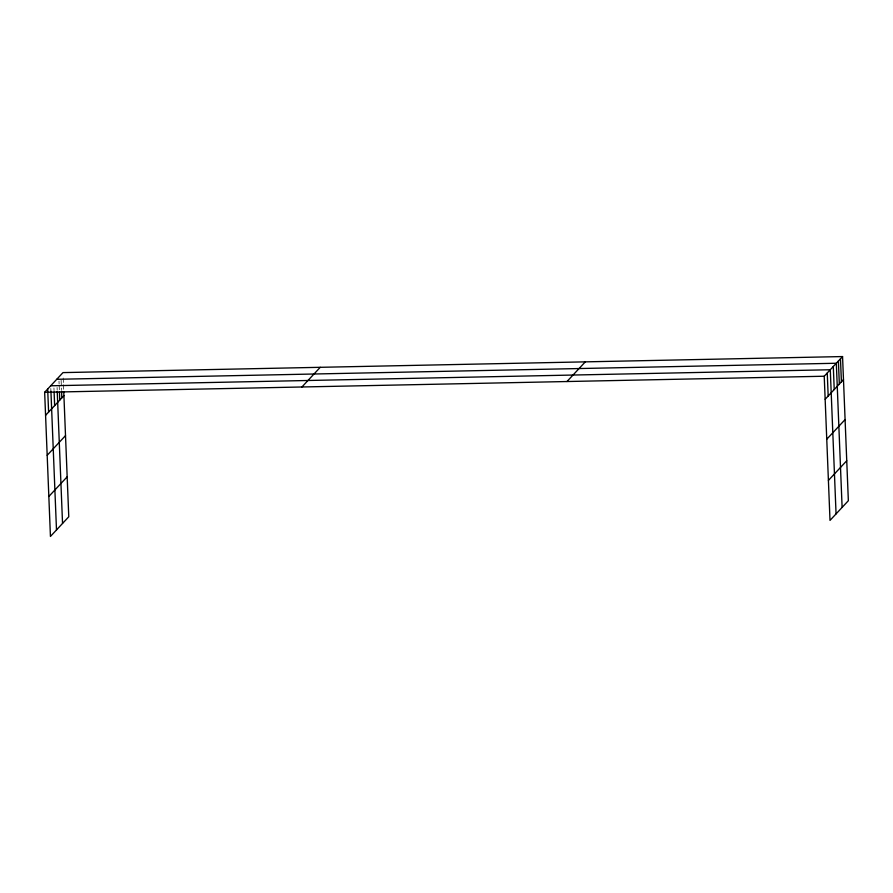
<?xml version="1.0" encoding="UTF-8"?>
<svg xmlns="http://www.w3.org/2000/svg" width="893" height="893" viewBox="0 0 893 893"><rect width="100%" height="100%" fill="white"/><g stroke="black" fill="none" stroke-linecap="round" stroke-linejoin="round"><path stroke-width="0.67" stroke-dasharray="4.46 3.35" d="M63.202 378.029L63.425 383.454M63.481 384.805L63.693 390.23M61.126 380.262L61.505 389.75M58.994 381.132L59.105 383.845M59.161 385.207L59.373 390.621M57.074 387.428L57.185 390.141M53.948 387.964L54.049 390.676M50.812 388.5L50.923 391.212"/><path stroke-width="1.34" d="M63.749 391.592L68.772 516.768L50.443 536.436L44.65 392.284L62.99 372.604L842.557 356.564L848.35 500.716L830.01 520.396L824.228 376.232L842.557 356.564M45.576 415.334L63.916 395.655M47.184 455.296L65.513 435.617M48.836 496.475L67.176 476.795M301.912 386.993L320.241 367.313M566.966 381.534L585.306 361.855M825.154 399.283L843.483 379.603M826.751 439.244L845.091 419.576M828.403 480.423L846.743 460.743M56.75 379.302L836.328 363.25L842.11 507.403M50.7 385.787L830.278 369.747L836.06 513.899M44.65 392.284L824.228 376.232M840.48 358.785L841.407 381.836M838.404 361.018L839.331 384.068M833.303 366.498L834.229 389.538M827.253 372.984L828.179 396.034M61.561 391.112L61.829 397.887M59.429 391.982L59.753 400.12M57.241 391.502L62.543 523.454M54.105 392.038L54.652 405.589M50.923 391.212L56.493 529.951M47.675 389.035L48.602 412.086"/></g></svg>
